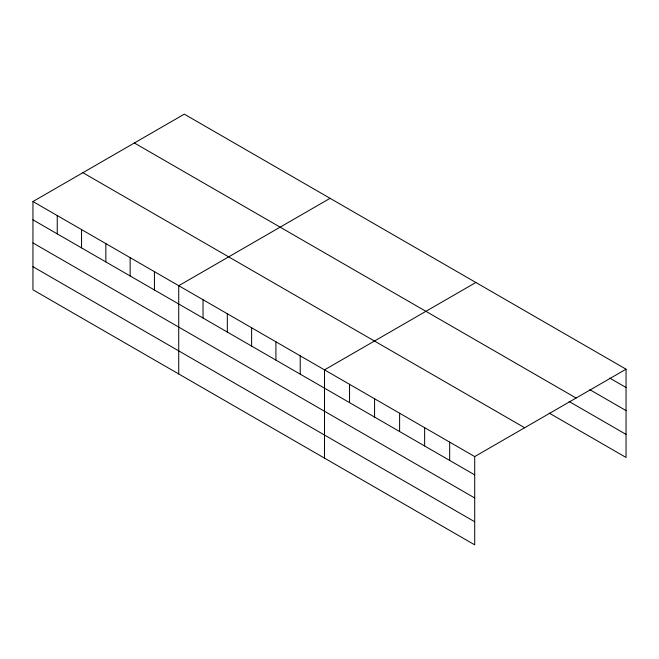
<?xml version="1.0" encoding="UTF-8"?>
<svg xmlns="http://www.w3.org/2000/svg" width="659" height="659" viewBox="0 0 659 659"><rect width="100%" height="100%" fill="white"/><g stroke="black" fill="none" stroke-linecap="round" stroke-linejoin="round"><path stroke-width="0.99" d="M474.702 497.973L474.702 456.58L32.95 201.53L32.95 289.803L474.702 544.845L474.702 497.973L32.95 242.924M549.227 413.111L626.05 457.47L626.05 369.197L184.298 114.155L32.95 201.53M330.077 198.318L178.729 285.701L178.729 373.966M475.856 282.489L324.508 369.864L324.508 458.129M474.702 456.58L626.05 369.197M609.649 378.035L626.05 387.508M589.797 389.658L626.05 410.59M134.354 142.987L576.106 398.036M569.079 401.488L626.05 434.38M82.894 172.699L524.646 427.74M32.95 219.842L474.702 474.884M32.95 266.714L474.702 521.755M449.669 442.123L449.669 460.435M424.643 427.675L424.643 445.978M399.609 413.218L399.609 431.53M374.576 398.769L374.576 417.073M349.542 384.312L349.542 402.624M300.216 355.835L300.216 374.139M275.915 341.807L275.915 360.111M251.623 327.778L251.623 346.082M227.322 313.75L227.322 332.062M203.03 299.721L203.03 318.033M154.437 271.673L154.437 289.976M130.136 257.644L130.136 275.948M105.844 243.616L105.844 261.92M81.543 229.587L81.543 247.891M57.251 215.559L57.251 233.863"/></g></svg>
